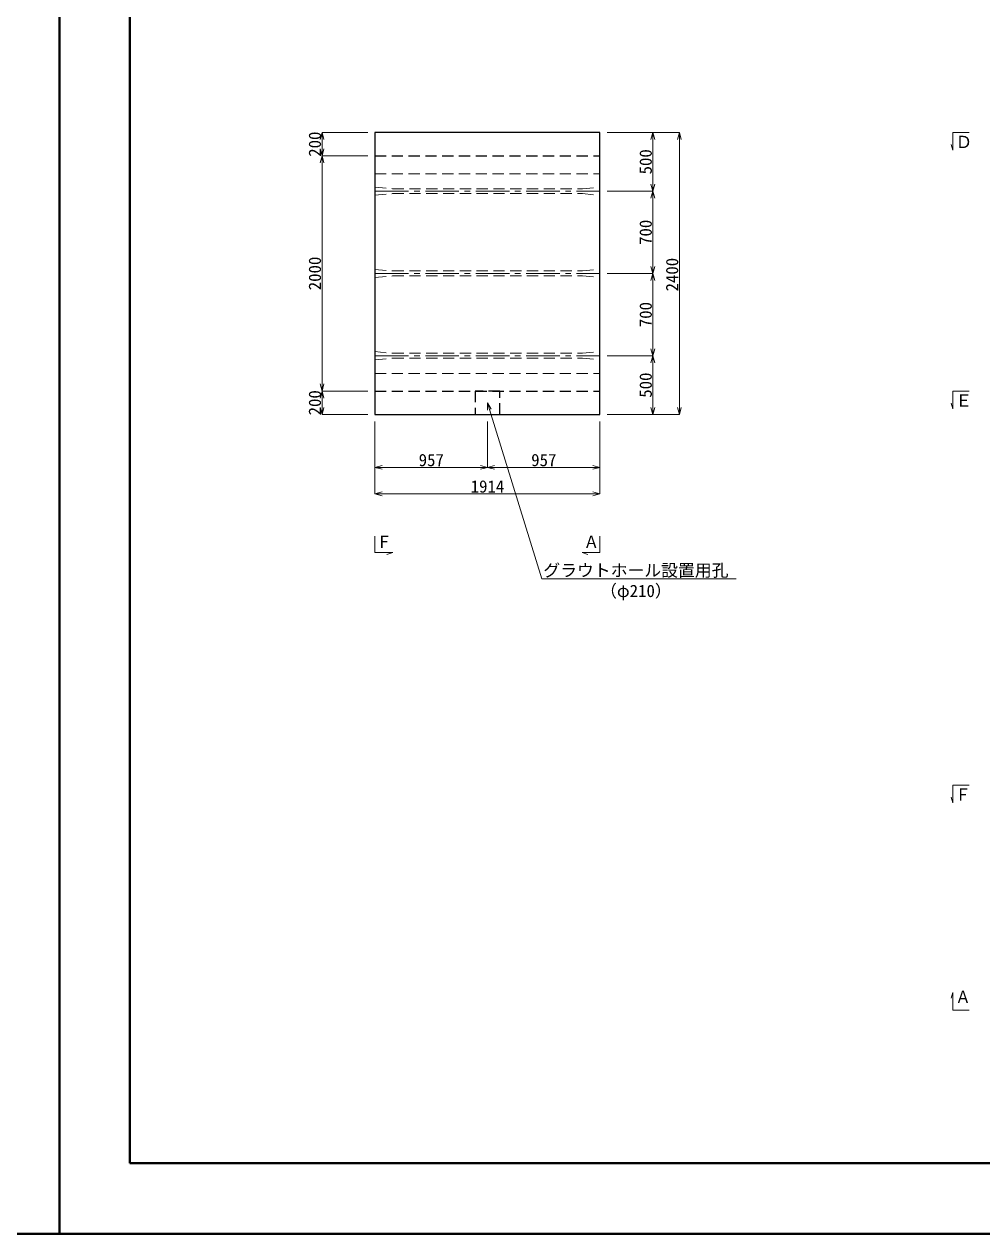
# Model space of a CAD drawing. Header units: millimetres. Extents: x 0 to 126150, y -2000 to 17820.
# Drawn here: x 75390 to 83544, y 0 to 10291 of the extents above; entities that cross this region are included whole.
import ezdxf
from ezdxf import colors
from ezdxf.entities.mleader import LeaderData, LeaderLine
from ezdxf.math import Vec2, Vec3

# ---------------------------------------------------------------- set-up
doc = ezdxf.new("R2010")
doc.units = ezdxf.units.MM
doc.header["$LTSCALE"] = 30
doc.linetypes.add('CENTER2', pattern=[28.575, 19.05, -3.175, 3.175, -3.175])
doc.linetypes.add('HIDDEN2', pattern=[4.7625, 3.175, -1.5875])
for name, color, linetype, lineweight in [('0中心線', 7, 'CENTER2', 5), ('0寸法', 7, 'Continuous', 5), ('0文字', 41, 'Continuous', 5), ('1Pca-BOX', 3, 'Continuous', 25), ('1グラウトホール', 1, 'HIDDEN2', 25), ('1シース・トランペットシース', 4, 'HIDDEN2', 13), ('D-TTL', 2, 'Continuous', 50)]:
    doc.layers.add(name, color=color, linetype=linetype, lineweight=lineweight)
doc.styles.get("Standard").update_dxf_attribs({"font": 'MS Gothic.ttf'})
doc.styles.add('寸法文字', font='MS Gothic.ttf')
doc.dimstyles.new('1／30', dxfattribs={"dimscale": 30, "dimtxt": 3.5, "dimasz": 2, "dimexe": 0, "dimexo": 2, "dimgap": 0.3, "dimtad": 1, "dimdec": 0, "dimzin": 1, "dimdsep": 46, "dimtxsty": '寸法文字', "dimblk": 'OPEN30', "dimcen": 2.5, "dimclrd": 256, "dimclre": 256, "dimclrt": 256, "dimadec": 0, "dimazin": 0, "dimtfac": 1, "dimtdec": 0, "dimtmove": 0, "dimatfit": 3, "dimldrblk": 'OPEN30', "dimfxl": 1, "dimlwd": -1, "dimlwe": -1, "dimarcsym": 0})

# ---------------------------------------------------------------- blocks, each defined once
blk = doc.blocks.new('_Open30')
at = {"color": 0, "linetype": 'ByBlock', "lineweight": -2}
for p, q in [((-1, 0.27), (0, 0)), ((0, 0), (-1, -0.27)), ((0, 0), (-1, 0))]:
    blk.add_line(p, q, dxfattribs=at)
blk = doc.blocks.new('*D20')
at = {"layer": '0寸法', "transparency": 16777216}
for p, q in [((78314, 9370), (77924, 9370)), ((77924, 9310), (77924, 9230)), ((78314, 9170), (77924, 9170))]:
    blk.add_line(p, q, dxfattribs=at)
at = {"layer": 'Defpoints', "color": 0, "transparency": 16777216}
for p in [(78374, 9370), (77924, 9170), (78374, 9170)]:
    blk.add_point(p, dxfattribs=at)
at = {"layer": '0寸法', "transparency": 16777216, "xscale": 60, "yscale": 60, "zscale": 60}
for p, rotation in [((77924, 9370), 90), ((77924, 9170), 270)]:
    blk.add_blockref('_Open30', p, dxfattribs=dict(at, rotation=rotation))
at = {"layer": '0寸法', "transparency": 16777216, "insert": (77863, 9270), "char_height": 105, "attachment_point": 5, "rotation": 90, "style": '寸法文字'}
blk.add_mtext('200', dxfattribs=at)
blk = doc.blocks.new('*D21')
at = {"layer": '0寸法', "transparency": 16777216}
for p, q in [((78314, 9170), (77924, 9170)), ((77924, 9110), (77924, 7230)), ((78314, 7170), (77924, 7170))]:
    blk.add_line(p, q, dxfattribs=at)
at = {"layer": 'Defpoints', "color": 0, "transparency": 16777216}
for p in [(78374, 9170), (77924, 7170), (78374, 7170)]:
    blk.add_point(p, dxfattribs=at)
at = {"layer": '0寸法', "transparency": 16777216, "xscale": 60, "yscale": 60, "zscale": 60}
for p, rotation in [((77924, 9170), 90), ((77924, 7170), 270)]:
    blk.add_blockref('_Open30', p, dxfattribs=dict(at, rotation=rotation))
at = {"layer": '0寸法', "transparency": 16777216, "insert": (77863, 8170), "char_height": 105, "attachment_point": 5, "rotation": 90, "style": '寸法文字'}
blk.add_mtext('2000', dxfattribs=at)
blk = doc.blocks.new('*D22')
at = {"layer": '0寸法', "transparency": 16777216}
for p, q in [((78314, 7170), (77924, 7170)), ((77924, 7110), (77924, 7030)), ((78314, 6970), (77924, 6970))]:
    blk.add_line(p, q, dxfattribs=at)
at = {"layer": 'Defpoints', "color": 0, "transparency": 16777216}
for p in [(78374, 7170), (77924, 6970), (78374, 6970)]:
    blk.add_point(p, dxfattribs=at)
at = {"layer": '0寸法', "transparency": 16777216, "xscale": 60, "yscale": 60, "zscale": 60}
for p, rotation in [((77924, 7170), 90), ((77924, 6970), 270)]:
    blk.add_blockref('_Open30', p, dxfattribs=dict(at, rotation=rotation))
at = {"layer": '0寸法', "transparency": 16777216, "insert": (77863, 7070), "char_height": 105, "attachment_point": 5, "rotation": 90, "style": '寸法文字'}
blk.add_mtext('200', dxfattribs=at)
blk = doc.blocks.new('*D23')
at = {"layer": '0寸法', "transparency": 16777216}
for p, q in [((78374, 6910), (78374, 6295)), ((80288, 6910), (80288, 6295)), ((78434, 6295), (80228, 6295))]:
    blk.add_line(p, q, dxfattribs=at)
at = {"layer": 'Defpoints', "color": 0, "transparency": 16777216}
for p in [(78374, 6970), (80288, 6970), (80288, 6295)]:
    blk.add_point(p, dxfattribs=at)
at = {"layer": '0寸法', "transparency": 16777216, "xscale": 60, "yscale": 60, "zscale": 60, "rotation": 180}
blk.add_blockref('_Open30', (78374, 6295), dxfattribs=at)
at = {"layer": '0寸法', "transparency": 16777216, "xscale": 60, "yscale": 60, "zscale": 60}
blk.add_blockref('_Open30', (80288, 6295), dxfattribs=at)
at = {"layer": '0寸法', "transparency": 16777216, "insert": (79331, 6357), "char_height": 105, "attachment_point": 5, "style": '寸法文字'}
blk.add_mtext('1914', dxfattribs=at)
blk = doc.blocks.new('*D53')
at = {"layer": '0寸法', "transparency": 16777216}
for p, q in [((80348, 9370), (80963, 9370)), ((80963, 9310), (80963, 7030)), ((80348, 6970), (80963, 6970))]:
    blk.add_line(p, q, dxfattribs=at)
at = {"layer": 'Defpoints', "color": 0, "transparency": 16777216}
for p in [(80288, 9370), (80288, 6970), (80963, 6970)]:
    blk.add_point(p, dxfattribs=at)
at = {"layer": '0寸法', "transparency": 16777216, "xscale": 60, "yscale": 60, "zscale": 60}
for p, rotation in [((80963, 9370), 90), ((80963, 6970), 270)]:
    blk.add_blockref('_Open30', p, dxfattribs=dict(at, rotation=rotation))
at = {"layer": '0寸法', "transparency": 16777216, "insert": (80902, 8160), "char_height": 105, "attachment_point": 5, "rotation": 90, "style": '寸法文字'}
blk.add_mtext('2400', dxfattribs=at)
blk = doc.blocks.new('*D54')
at = {"layer": '0寸法', "transparency": 16777216}
for p, q in [((80348, 9370), (80738, 9370)), ((80738, 9310), (80738, 8930)), ((80348, 8870), (80738, 8870))]:
    blk.add_line(p, q, dxfattribs=at)
at = {"layer": 'Defpoints', "color": 0, "transparency": 16777216}
for p in [(80288, 9370), (80288, 8870), (80738, 8870)]:
    blk.add_point(p, dxfattribs=at)
at = {"layer": '0寸法', "transparency": 16777216, "xscale": 60, "yscale": 60, "zscale": 60}
for p, rotation in [((80738, 9370), 90), ((80738, 8870), 270)]:
    blk.add_blockref('_Open30', p, dxfattribs=dict(at, rotation=rotation))
at = {"layer": '0寸法', "transparency": 16777216, "insert": (80677, 9120), "char_height": 105, "attachment_point": 5, "rotation": 90, "style": '寸法文字'}
blk.add_mtext('500', dxfattribs=at)
blk = doc.blocks.new('*D55')
at = {"layer": '0寸法', "transparency": 16777216}
for p, q in [((80348, 8870), (80738, 8870)), ((80738, 8810), (80738, 8230)), ((80348, 8170), (80738, 8170))]:
    blk.add_line(p, q, dxfattribs=at)
at = {"layer": 'Defpoints', "color": 0, "transparency": 16777216}
for p in [(80288, 8870), (80288, 8170), (80738, 8170)]:
    blk.add_point(p, dxfattribs=at)
at = {"layer": '0寸法', "transparency": 16777216, "xscale": 60, "yscale": 60, "zscale": 60}
for p, rotation in [((80738, 8870), 90), ((80738, 8170), 270)]:
    blk.add_blockref('_Open30', p, dxfattribs=dict(at, rotation=rotation))
at = {"layer": '0寸法', "transparency": 16777216, "insert": (80677, 8520), "char_height": 105, "attachment_point": 5, "rotation": 90, "style": '寸法文字'}
blk.add_mtext('700', dxfattribs=at)
blk = doc.blocks.new('*D56')
at = {"layer": '0寸法', "transparency": 16777216}
for p, q in [((80348, 8170), (80738, 8170)), ((80738, 8110), (80738, 7530)), ((80348, 7470), (80738, 7470))]:
    blk.add_line(p, q, dxfattribs=at)
at = {"layer": 'Defpoints', "color": 0, "transparency": 16777216}
for p in [(80288, 8170), (80288, 7470), (80738, 7470)]:
    blk.add_point(p, dxfattribs=at)
at = {"layer": '0寸法', "transparency": 16777216, "xscale": 60, "yscale": 60, "zscale": 60}
for p, rotation in [((80738, 8170), 90), ((80738, 7470), 270)]:
    blk.add_blockref('_Open30', p, dxfattribs=dict(at, rotation=rotation))
at = {"layer": '0寸法', "transparency": 16777216, "insert": (80677, 7820), "char_height": 105, "attachment_point": 5, "rotation": 90, "style": '寸法文字'}
blk.add_mtext('700', dxfattribs=at)
blk = doc.blocks.new('*D52')
at = {"layer": '0寸法', "transparency": 16777216}
for p, q in [((80348, 7470), (80738, 7470)), ((80738, 7410), (80738, 7030)), ((80348, 6970), (80738, 6970))]:
    blk.add_line(p, q, dxfattribs=at)
at = {"layer": 'Defpoints', "color": 0, "transparency": 16777216}
for p in [(80288, 7470), (80288, 6970), (80738, 6970)]:
    blk.add_point(p, dxfattribs=at)
at = {"layer": '0寸法', "transparency": 16777216, "xscale": 60, "yscale": 60, "zscale": 60}
for p, rotation in [((80738, 7470), 90), ((80738, 6970), 270)]:
    blk.add_blockref('_Open30', p, dxfattribs=dict(at, rotation=rotation))
at = {"layer": '0寸法', "transparency": 16777216, "insert": (80677, 7220), "char_height": 105, "attachment_point": 5, "rotation": 90, "style": '寸法文字'}
blk.add_mtext('500', dxfattribs=at)
blk = doc.blocks.new('*D140')
at = {"layer": '0寸法', "transparency": 16777216}
for p, q in [((79331, 6910), (79331, 6520)), ((80288, 6910), (80288, 6520)), ((79391, 6520), (80228, 6520))]:
    blk.add_line(p, q, dxfattribs=at)
at = {"layer": 'Defpoints', "color": 0, "transparency": 16777216}
for p in [(79331, 6970), (80288, 6970), (80288, 6520)]:
    blk.add_point(p, dxfattribs=at)
at = {"layer": '0寸法', "transparency": 16777216, "xscale": 60, "yscale": 60, "zscale": 60, "rotation": 180}
blk.add_blockref('_Open30', (79331, 6520), dxfattribs=at)
at = {"layer": '0寸法', "transparency": 16777216, "xscale": 60, "yscale": 60, "zscale": 60}
blk.add_blockref('_Open30', (80288, 6520), dxfattribs=at)
at = {"layer": '0寸法', "transparency": 16777216, "insert": (79810, 6582), "char_height": 105, "attachment_point": 5, "style": '寸法文字'}
blk.add_mtext('957', dxfattribs=at)
blk = doc.blocks.new('*D445')
at = {"layer": '0寸法', "transparency": 16777216}
for p, q in [((78374, 6910), (78374, 6520)), ((79331, 6910), (79331, 6520)), ((78434, 6520), (79271, 6520))]:
    blk.add_line(p, q, dxfattribs=at)
at = {"layer": 'Defpoints', "color": 0, "transparency": 16777216}
for p in [(78374, 6970), (79331, 6970), (79331, 6520)]:
    blk.add_point(p, dxfattribs=at)
at = {"layer": '0寸法', "transparency": 16777216, "xscale": 60, "yscale": 60, "zscale": 60, "rotation": 180}
blk.add_blockref('_Open30', (78374, 6520), dxfattribs=at)
at = {"layer": '0寸法', "transparency": 16777216, "xscale": 60, "yscale": 60, "zscale": 60}
blk.add_blockref('_Open30', (79331, 6520), dxfattribs=at)
at = {"layer": '0寸法', "transparency": 16777216, "insert": (78853, 6582), "char_height": 105, "attachment_point": 5, "style": '寸法文字'}
blk.add_mtext('957', dxfattribs=at)

msp = doc.modelspace()

# ---------------------------------------------------------------- linework, layer by layer
at = {"layer": '0中心線', "ltscale": 0.5}
for p, q in [((78374.1, 8870), (80288.1, 8870)), ((78374.1, 8170), (80288.1, 8170)), ((78374.1, 7470), (80288.1, 7470))]:
    msp.add_line(p, q, dxfattribs=at)
at = {"layer": '0文字'}
for points in [[(83429.2, 9370), (83290.1, 9370), (83290.1, 9219.4), (83275.4, 9267.9)], [(83429.2, 7170), (83290.1, 7170), (83290.1, 7019.4), (83275.4, 7067.9)], [(78374.1, 5934.1), (78374.1, 5795), (78524.7, 5795), (78476.2, 5780.3)], [(80288.1, 5934.1), (80288.1, 5795), (80137.5, 5795), (80186, 5780.3)], [(83429.2, 3817.3), (83290.1, 3817.3), (83290.1, 3666.7), (83275.4, 3715.2)], [(83429.2, 1903.3), (83290.1, 1903.3), (83290.1, 2053.9), (83275.4, 2005.4)]]:
    msp.add_lwpolyline(points, dxfattribs=at)
at = {"layer": '1Pca-BOX', "linetype": 'HIDDEN2'}
for p, q in [((78374.1, 9170), (80288.1, 9170)), ((78374.1, 7170), (80288.1, 7170))]:
    msp.add_line(p, q, dxfattribs=at)
at = {"layer": '1Pca-BOX', "linetype": 'HIDDEN2', "lineweight": 9}
for p, q in [((78374.1, 9018.6), (80288.1, 9018.6)), ((78374.1, 7320), (80288.1, 7320))]:
    msp.add_line(p, q, dxfattribs=at)
at = {"layer": '1Pca-BOX'}
msp.add_lwpolyline([(78374.1, 6970), (80288.1, 6970), (80288.1, 9370), (78374.1, 9370)], close=True, dxfattribs=at)
at = {"layer": '1グラウトホール'}
msp.add_lwpolyline([(79226.1, 6970), (79436.1, 6970), (79436.1, 7170), (79226.1, 7170)], close=True, dxfattribs=at)
at = {"layer": '1シース・トランペットシース', "linetype": 'HIDDEN2'}
for p, q in [((78374.1, 8905), (78524.1, 8891)), ((78524.1, 8891), (80138.1, 8891)), ((80138.1, 8891), (80288.1, 8905)), ((78374.1, 8835), (78524.1, 8849)), ((78524.1, 8849), (80138.1, 8849)), ((80138.1, 8849), (80288.1, 8835)), ((78374.1, 8205), (78524.1, 8191)), ((78374.1, 8135), (78524.1, 8149)), ((78524.1, 8191), (80138.1, 8191)), ((78524.1, 8149), (80138.1, 8149)), ((80138.1, 8191), (80288.1, 8205)), ((80138.1, 8149), (80288.1, 8135)), ((78374.1, 7505), (78524.1, 7491)), ((78374.1, 7435), (78524.1, 7449)), ((78524.1, 7491), (80138.1, 7491)), ((78524.1, 7449), (80138.1, 7449)), ((80138.1, 7491), (80288.1, 7505)), ((80138.1, 7449), (80288.1, 7435))]:
    msp.add_line(p, q, dxfattribs=at)
at = {"layer": 'D-TTL'}
for points in [[(50460, 0), (75690, 0), (75690, 17820), (50460, 17820)], [(75690, 0), (100920, 0), (100920, 17820), (75690, 17820)], [(76290, 600), (100320, 600), (100320, 17220), (76290, 17220)]]:
    msp.add_lwpolyline(points, close=True, dxfattribs=at)

# ---------------------------------------------------------------- texts
at = {"layer": '0文字', "style": '寸法文字'}
for s, p in [('Ｄ', (83311.8, 9236.4)), ('Ｅ', (83311.8, 7036.4))]:
    msp.add_text(s, height=105, dxfattribs=at).set_placement(p)
at = {"layer": '0文字', "width": 0.9}
for s, p in [('Ｆ', (78387.8, 5835.3)), ('Ａ', (80149.9, 5835.3)), ('Ｆ', (83311.8, 3683.8)), ('Ａ', (83311.8, 1963.3))]:
    msp.add_text(s, height=105, dxfattribs=at).set_placement(p)

# ---------------------------------------------------------------- dimensions: what is measured, and where the dimension line sits
at = {"layer": '0寸法'}
for base, p1, p2, picture, middle in [((77924.1, 9170), (78374.1, 9370), (78374.1, 9170), '*D20', (77924.1, 9270)), ((80963.1, 6970), (80288.1, 9370), (80288.1, 6970), '*D53', (80963.1, 8160)), ((77924.1, 6970), (78374.1, 7170), (78374.1, 6970), '*D22', (77924.1, 7070))]:
    dim = msp.add_linear_dim(base=base, p1=p1, p2=p2, angle=90, dimstyle='1／30', dxfattribs=at)
    dim.commit()
    dim.dimension.update_dxf_attribs({"geometry": picture, "text_midpoint": middle, "dimtype": 160})
for base, p1, p2, angle, picture, middle in [((80738.1, 8870), (80288.1, 9370), (80288.1, 8870), 90, '*D54', (80676.6, 9120)), ((77924.1, 7170), (78374.1, 9170), (78374.1, 7170), 90, '*D21', (77862.6, 8170)), ((80738.1, 8170), (80288.1, 8870), (80288.1, 8170), 90, '*D55', (80676.6, 8520)), ((80738.1, 7470), (80288.1, 8170), (80288.1, 7470), 90, '*D56', (80676.6, 7820)), ((80738.1, 6970), (80288.1, 7470), (80288.1, 6970), 90, '*D52', (80676.6, 7220)), ((80288.1, 6295), (78374.1, 6970), (80288.1, 6970), 180, '*D23', (79331.1, 6356.5))]:
    dim = msp.add_linear_dim(base=base, p1=p1, p2=p2, angle=angle, dimstyle='1／30', dxfattribs=at)
    dim.commit()
    dim.dimension.update_dxf_attribs({"geometry": picture, "text_midpoint": middle})
for base, p1, p2, picture, middle in [((79331.1, 6520), (78374.1, 6970), (79331.1, 6970), '*D445', (78852.6, 6581.5)), ((80288.1, 6520), (79331.1, 6970), (80288.1, 6970), '*D140', (79809.6, 6581.5))]:
    dim = msp.add_linear_dim(base=base, p1=p1, p2=p2, dimstyle='1／30', dxfattribs=at)
    dim.commit()
    dim.dimension.update_dxf_attribs({"geometry": picture, "text_midpoint": middle})

# ---------------------------------------------------------------- leaders
at = {"layer": '0文字'}
ml = msp.add_multileader_mtext('Standard', dxfattribs=at)
ml.set_content('グラウトホール設置用孔\\P（φ210）', color=256, style='寸法文字')
ml.set_leader_properties(color=256, linetype='ByLayer', lineweight=-1)
ml.set_arrow_properties(name='OPEN30')
ml.build(insert=Vec2(0, 0))
ml.multileader.update_dxf_attribs({"text_left_attachment_type": 6, "text_right_attachment_type": 5, "dogleg_length": 0, "arrow_head_size": 60, "scale": 30})
ctx = ml.context
ctx.base_point, ctx.scale, ctx.char_height, ctx.arrow_head_size, ctx.landing_gap_size, ctx.plane_origin = Vec3(79794.3, 5571), 30, 105, 60, 60, Vec3(79370.2, 6939.1)
ctx.left_attachment, ctx.right_attachment, ctx.text_align_type = 6, 5, 1
notes = []
notes.append((ctx, [(0, (1, 1, 0), (79794.3, 5571), (1, 0), 0, [(0, [(79329.9, 7069.1)], 0, [])])]))
ctx.mtext.insert, ctx.mtext.alignment, ctx.mtext.flow_direction = Vec3(80593.6, 5697), 2, 5
for ctx, leaders in notes:
    for number, flags, end, landing, length, lines in leaders:
        leader = LeaderData()
        leader.index, (leader.has_last_leader_line, leader.has_dogleg_vector, leader.attachment_direction) = number, flags
        leader.last_leader_point, leader.dogleg_vector, leader.dogleg_length = Vec3(end), Vec3(landing), length
        for number, points, colour, breaks in lines:
            line = LeaderLine()
            line.index, line.vertices, line.color, line.breaks = number, Vec3.list(points), colors.encode_raw_color(colour), breaks
            leader.lines.append(line)
        ctx.leaders.append(leader)

doc.saveas('drawing.dxf')
